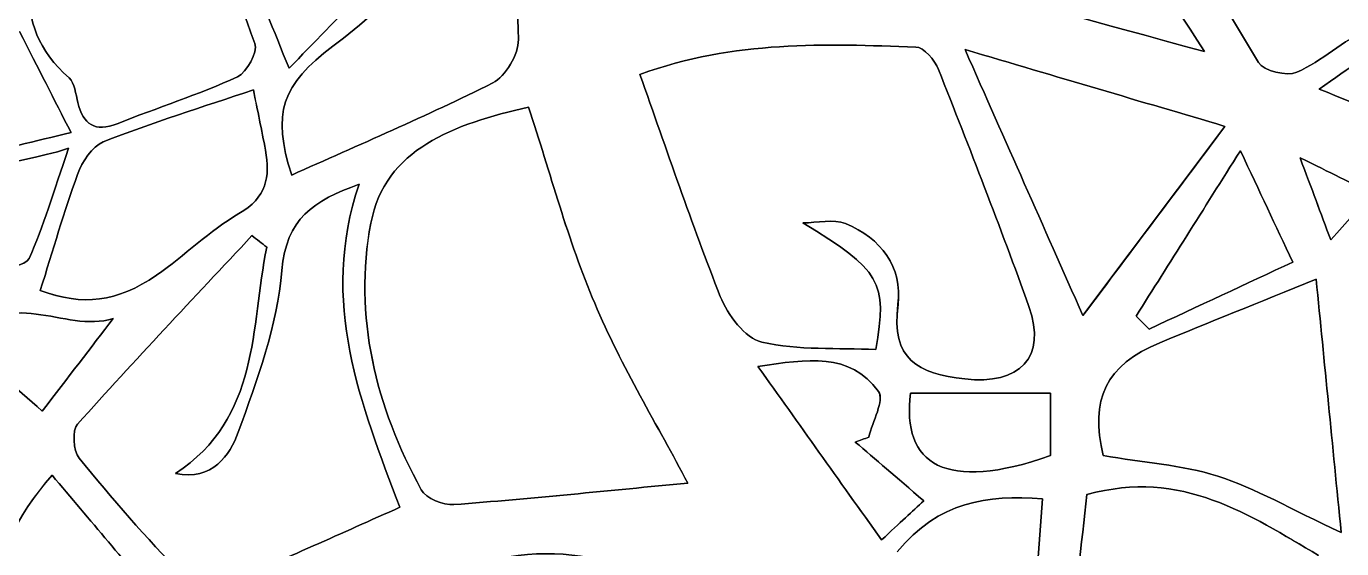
# Model space of a CAD drawing. Extents: x 105 to 524, y 66 to 486.
# Drawn here: x 181 to 239, y 275.8 to 298.9 of the extents above; entities that cross this region are included whole.
import ezdxf

# ---------------------------------------------------------------- set-up
doc = ezdxf.new("R2010")
doc.units = 0
doc.layers.add('tree', color=7, linetype='CONTINUOUS')

msp = doc.modelspace()

# ---------------------------------------------------------------- linework, layer by layer
at = {"layer": 'tree', "color": 7}
for p, q in [((192.617182, 297.013725), (192.617182, 297.013725)), ((192.617288, 297.013782), (192.617288, 297.013782)), ((203.18289, 295.301846), (203.18289, 295.301846)), ((203.183, 295.301712), (203.183, 295.301712)), ((183.001578, 294.176789), (183.001578, 294.176789)), ((183.001712, 294.176655), (183.001712, 294.176655)), ((227.635671, 286.106493), (233.89627, 294.452312)), ((227.635671, 286.106493), (233.89627, 294.452312)), ((233.896165, 294.452365), (233.896165, 294.452365)), ((182.891825, 293.490646), (182.891825, 293.490646)), ((182.891853, 293.490622), (182.891853, 293.490622)), ((237.213599, 293.062759), (237.213599, 293.062759)), ((237.213627, 293.062678), (237.213627, 293.062678)), ((215.28212, 290.1982), (215.28212, 290.198214)), ((215.282173, 290.198253), (215.282173, 290.198239)), ((191.634392, 289.12324), (191.634392, 289.12324)), ((191.634498, 289.123374), (191.634498, 289.123374)), ((181.643711, 287.208588), (181.643711, 287.208588)), ((181.643793, 287.208454), (181.643793, 287.208454)), ((237.922601, 287.709712), (237.922601, 287.709712)), ((237.922601, 287.709631), (237.922601, 287.709631)), ((229.979156, 286.083266), (229.979157, 286.083266)), ((229.979157, 286.083266), (230.548741, 285.50979)), ((229.979157, 286.083266), (230.548741, 285.50979)), ((230.548794, 285.509709), (229.979213, 286.083185)), ((230.548794, 285.509709), (229.979213, 286.083184)), ((226.199566, 282.694743), (220.034566, 282.694743)), ((226.199566, 282.694743), (220.034566, 282.694743)), ((220.034676, 282.694638), (226.199675, 282.694638)), ((220.034676, 282.694638), (220.034676, 282.694638)), ((220.034676, 282.694638), (226.199675, 282.694638)), ((226.199566, 279.933894), (226.199566, 282.694743)), ((226.199566, 279.933894), (226.199566, 282.694743)), ((226.199675, 282.694638), (226.199675, 279.934056)), ((226.199675, 282.694638), (226.199675, 279.934056)), ((181.73397, 281.900288), (181.73397, 281.900288)), ((181.73397, 281.900207), (181.73397, 281.900207)), ((217.592815, 280.535137), (217.592815, 280.535137)), ((217.592896, 280.535108), (217.592896, 280.535108)), ((227.813732, 278.21793), (227.813732, 278.21793)), ((227.813785, 278.218007), (227.813785, 278.218007))]:
    msp.add_line(p, q, dxfattribs=at)
for points in [[(104.943981, 275.896663), (104.943988, 391.738389), (198.852265, 485.646659), (314.693991, 485.646659)], [(200.048294, 312.113683), (201.79496, 307.671653), (202.646262, 303.036601), (202.734651, 298.280603)], [(200.048294, 312.113683), (201.79496, 307.671653), (202.646262, 303.036601), (202.734651, 298.280603)], [(202.734541, 298.28055), (202.646421, 303.036549), (201.794851, 307.671601), (200.048453, 312.113895)], [(202.734541, 298.28055), (202.646421, 303.036549), (201.794851, 307.671601), (200.048453, 312.113895)], [(232.994232, 297.746589), (229.611989, 303.088876), (226.2228, 307.647841), (221.106707, 311.246474)], [(232.994232, 297.746589), (229.611989, 303.088876), (226.2228, 307.647841), (221.106707, 311.246474)], [(221.106841, 311.24634), (226.222666, 307.647707), (229.612119, 303.08901), (232.994366, 297.746723)], [(221.106841, 311.24634), (226.222666, 307.647707), (229.612119, 303.08901), (232.994366, 297.746723)], [(229.916672, 306.755056), (231.715141, 303.582522), (233.482635, 300.391033), (235.372966, 297.274301)], [(229.916672, 306.755056), (231.715141, 303.582522), (233.482635, 300.391033), (235.372966, 297.274301)], [(235.372914, 297.274315), (233.482582, 300.391047), (231.715088, 303.582536), (229.916884, 306.75507)], [(235.372914, 297.274315), (233.482582, 300.391047), (231.715088, 303.582536), (229.916884, 306.75507)], [(191.108175, 298.103008), (190.211745, 300.60622), (189.159099, 303.053365), (188.257328, 305.271177)], [(191.108175, 298.103008), (190.211745, 300.60622), (189.159099, 303.053365), (188.257328, 305.271177)], [(188.257462, 305.27123), (189.158965, 303.053154), (190.211879, 300.606008), (191.108309, 298.103061)], [(188.257462, 305.27123), (189.158965, 303.053154), (190.211879, 300.606008), (191.108309, 298.103061)], [(192.617288, 297.013782), (191.253015, 300.388951), (190.172065, 303.04915), (189.102062, 305.714153)], [(192.617288, 297.013782), (191.253015, 300.388951), (190.172065, 303.04915), (189.102062, 305.714153)], [(189.10222, 305.714097), (190.171959, 303.049361), (191.253177, 300.388898), (192.617182, 297.013725)], [(189.10222, 305.714097), (190.171959, 303.049361), (191.253177, 300.388898), (192.617182, 297.013725)], [(181.403382, 304.941457), (181.319801, 302.063937), (180.146456, 298.973099), (182.915059, 296.584687)], [(181.403382, 304.941457), (181.319801, 302.063937), (180.146456, 298.973099), (182.915059, 296.584687)], [(182.915193, 296.58474), (180.14659, 298.973152), (181.319667, 302.06399), (181.403248, 304.94151)], [(182.915193, 296.58474), (180.14659, 298.973152), (181.319667, 302.06399), (181.403248, 304.94151)], [(192.617182, 297.013725), (194.822879, 299.275856), (196.799193, 301.302773), (199.08847, 303.650604)], [(192.617182, 297.013725), (194.822879, 299.275856), (196.799193, 301.302773), (199.08847, 303.650604)], [(199.088576, 303.650657), (196.799299, 301.302826), (194.822717, 299.275641), (192.617288, 297.013782)], [(199.088576, 303.650657), (196.799299, 301.302826), (194.822717, 299.275641), (192.617288, 297.013782)], [(194.553815, 297.98639), (195.820887, 298.930702), (197.021203, 299.999693), (198.086934, 301.163196)], [(194.553815, 297.98639), (195.820887, 298.930702), (197.021203, 299.999693), (198.086934, 301.163196)], [(198.086828, 301.163143), (197.021097, 299.99964), (195.820781, 298.930917), (194.553974, 297.986337)], [(198.086828, 301.163143), (197.021097, 299.99964), (195.820781, 298.930917), (194.553974, 297.986337)], [(226.691444, 299.464342), (228.621026, 298.961083), (230.540461, 298.417777), (232.994232, 297.746589)], [(226.691444, 299.464342), (228.621026, 298.961083), (230.540461, 298.417777), (232.994232, 297.746589)], [(232.994366, 297.746723), (230.540327, 298.417647), (228.62116, 298.960953), (226.691578, 299.464211)], [(232.994366, 297.746723), (230.540327, 298.417647), (228.62116, 298.960953), (226.691578, 299.464211)], [(183.001578, 294.176789), (182.236258, 295.676955), (181.57989, 296.963536), (180.724849, 298.639639)], [(183.001578, 294.176789), (182.236258, 295.676955), (181.57989, 296.963536), (180.724849, 298.639639)], [(180.724983, 298.639505), (181.580024, 296.963401), (182.236392, 295.676821), (183.001712, 294.176655)], [(180.724983, 298.639505), (181.580024, 296.963401), (182.236392, 295.676821), (183.001712, 294.176655)], [(202.734651, 298.280603), (202.746681, 297.631573), (202.173346, 296.651754), (201.600558, 296.365817)], [(202.734651, 298.280603), (202.746681, 297.631573), (202.173346, 296.651754), (201.600558, 296.365817)], [(201.600721, 296.365764), (202.17324, 296.651701), (202.746825, 297.63152), (202.734541, 298.28055)], [(201.600721, 296.365764), (202.17324, 296.651701), (202.746825, 297.63152), (202.734541, 298.28055)], [(208.090647, 296.741113), (212.283604, 298.261303), (216.282961, 298.080021), (220.264164, 297.950269)], [(208.090647, 296.741113), (212.283604, 298.261303), (216.282961, 298.080021), (220.264164, 297.950269)], [(220.264217, 297.950308), (216.283014, 298.080063), (212.283657, 298.261342), (208.090699, 296.741152)], [(220.264217, 297.950308), (216.283014, 298.080063), (212.283657, 298.261342), (208.090699, 296.741152)], [(240.207553, 298.78062), (239.12473, 298.195665), (238.178097, 297.339992), (237.065905, 296.836733)], [(240.207553, 298.78062), (239.12473, 298.195665), (238.178097, 297.339992), (237.065905, 296.836733)], [(237.065958, 296.836719), (238.178149, 297.339978), (239.124783, 298.195651), (240.207606, 298.780606)], [(237.065958, 296.836719), (238.178149, 297.339978), (239.124783, 298.195651), (240.207606, 298.780606)], [(241.542506, 298.539789), (240.4482, 297.770885), (239.406504, 297.039358), (238.057454, 296.091843)], [(241.542506, 298.539789), (240.4482, 297.770885), (239.406504, 297.039358), (238.057454, 296.091843)], [(238.057468, 296.091733), (239.406518, 297.039249), (240.448215, 297.771044), (241.542521, 298.539683)], [(238.057468, 296.091733), (239.406518, 297.039249), (240.448215, 297.771044), (241.542521, 298.539683)], [(191.108309, 298.103061), (191.240491, 297.734094), (190.757694, 296.824224), (190.344862, 296.636535)], [(191.108309, 298.103061), (191.240491, 297.734094), (190.757694, 296.824224), (190.344862, 296.636535)], [(190.344997, 296.636482), (190.757828, 296.824171), (191.240357, 297.734041), (191.108175, 298.103008)], [(190.344997, 296.636482), (190.757828, 296.824171), (191.240357, 297.734041), (191.108175, 298.103008)], [(194.553974, 297.986337), (192.299678, 296.305693), (191.850797, 295.027121), (192.733341, 292.303115)], [(194.553974, 297.986337), (192.299678, 296.305693), (191.850797, 295.027121), (192.733341, 292.303115)], [(192.733447, 292.303172), (191.850903, 295.026909), (192.299519, 296.305746), (194.553815, 297.98639)], [(192.733447, 292.303172), (191.850903, 295.026909), (192.299519, 296.305746), (194.553815, 297.98639)], [(220.264164, 297.950269), (220.615581, 297.939051), (221.101045, 297.371989), (221.263669, 296.960036)], [(220.264164, 297.950269), (220.615581, 297.939051), (221.101045, 297.371989), (221.263669, 296.960036)], [(221.263722, 296.960078), (221.101098, 297.371763), (220.615633, 297.939097), (220.264217, 297.950308)], [(221.263722, 296.960078), (221.101098, 297.371763), (220.615633, 297.939097), (220.264217, 297.950308)], [(227.635566, 286.106545), (225.844305, 290.145431), (224.2624, 293.711761), (222.433222, 297.836082)], [(222.433222, 297.836082), (226.56957, 296.61491), (230.146214, 295.559268), (233.896165, 294.452365)], [(227.635566, 286.106545), (225.844305, 290.145431), (224.2624, 293.711761), (222.433222, 297.836082)], [(222.433222, 297.836082), (226.56957, 296.61491), (230.146214, 295.559268), (233.896165, 294.452365)], [(233.89627, 294.452312), (230.14632, 295.559215), (226.569676, 296.615125), (222.433328, 297.836029)], [(222.433328, 297.836029), (224.262509, 293.711708), (225.844414, 290.145378), (227.635671, 286.106493)], [(233.89627, 294.452312), (230.14632, 295.559215), (226.569676, 296.615125), (222.433328, 297.836029)], [(222.433328, 297.836029), (224.262509, 293.711708), (225.844414, 290.145378), (227.635671, 286.106493)], [(237.065905, 296.836733), (236.634913, 296.641838), (235.600159, 296.899739), (235.372914, 297.274315)], [(237.065905, 296.836733), (236.634913, 296.641838), (235.600159, 296.899739), (235.372914, 297.274315)], [(235.372966, 297.274301), (235.599944, 296.899725), (236.634965, 296.641823), (237.065958, 296.836719)], [(235.372966, 297.274301), (235.599944, 296.899725), (236.634965, 296.641823), (237.065958, 296.836719)], [(182.915059, 296.584687), (183.169274, 296.365496), (183.205589, 295.872916), (183.301989, 295.496742)], [(182.915059, 296.584687), (183.169274, 296.365496), (183.205589, 295.872916), (183.301989, 295.496742)], [(183.301855, 295.496795), (183.205455, 295.872972), (183.16914, 296.365549), (182.915193, 296.58474)], [(183.301855, 295.496795), (183.205455, 295.872972), (183.16914, 296.365549), (182.915193, 296.58474)], [(185.040644, 294.570051), (186.804667, 295.271409), (188.620227, 295.852628), (190.344997, 296.636482)], [(185.040644, 294.570051), (186.804667, 295.271409), (188.620227, 295.852628), (190.344997, 296.636482)], [(190.344862, 296.636535), (188.620361, 295.852681), (186.804801, 295.271197), (185.040778, 294.570104)], [(190.344862, 296.636535), (188.620361, 295.852681), (186.804801, 295.271197), (185.040778, 294.570104)], [(211.639785, 286.95306), (210.373782, 290.148021), (209.280813, 293.411328), (208.090647, 296.741113)], [(211.639785, 286.95306), (210.373782, 290.148021), (209.280813, 293.411328), (208.090647, 296.741113)], [(208.090699, 296.741152), (209.280866, 293.411367), (210.373835, 290.148063), (211.639838, 286.953103)], [(208.090699, 296.741152), (209.280866, 293.411367), (210.373835, 290.148063), (211.639838, 286.953103)], [(221.263669, 296.960036), (222.633018, 293.493024), (223.993019, 290.020939), (225.249945, 286.512007)], [(221.263669, 296.960036), (222.633018, 293.493024), (223.993019, 290.020939), (225.249945, 286.512007)], [(225.249998, 286.512049), (223.993071, 290.02071), (222.633071, 293.493063), (221.263722, 296.960078)], [(225.249998, 286.512049), (223.993071, 290.02071), (222.633071, 293.493063), (221.263722, 296.960078)], [(191.041934, 296.062206), (188.803929, 295.303713), (186.579806, 294.615171), (184.417638, 293.768039)], [(191.041951, 296.062206), (188.803947, 295.303713), (186.579824, 294.615171), (184.417656, 293.768039)], [(184.417734, 293.767909), (186.579637, 294.615037), (188.804024, 295.303847), (191.041764, 296.06234)], [(184.417734, 293.767909), (186.579637, 294.615037), (188.804024, 295.303847), (191.041764, 296.06234)], [(191.041764, 296.06234), (191.223346, 295.165286), (191.413208, 294.28852), (191.576099, 293.406414)], [(191.041764, 296.06234), (191.223346, 295.165286), (191.413208, 294.28852), (191.576099, 293.406414)], [(191.576, 293.406548), (191.413112, 294.288386), (191.223251, 295.165417), (191.041934, 296.062206)], [(191.576018, 293.406548), (191.41313, 294.288386), (191.223269, 295.165417), (191.041951, 296.062206)], [(192.733341, 292.303115), (195.689668, 293.635885), (198.689789, 294.911787), (201.600721, 296.365764)], [(192.733341, 292.303115), (195.689668, 293.635885), (198.689789, 294.911787), (201.600721, 296.365764)], [(201.600558, 296.365817), (198.689627, 294.91184), (195.689774, 293.63567), (192.733447, 292.303172)], [(201.600558, 296.365817), (198.689627, 294.91184), (195.689774, 293.63567), (192.733447, 292.303172)], [(238.057454, 296.091843), (239.923214, 295.341358), (241.454919, 294.725432), (243.146841, 294.044899)], [(238.057454, 296.091843), (239.923214, 295.341358), (241.454919, 294.725432), (243.146841, 294.044899)], [(243.146855, 294.044793), (241.454933, 294.725326), (239.923228, 295.341252), (238.057468, 296.091733)], [(243.146855, 294.044793), (241.454933, 294.725326), (239.923228, 295.341252), (238.057468, 296.091733)], [(185.040778, 294.570104), (184.045542, 294.174439), (183.546725, 294.542587), (183.301855, 295.496795)], [(185.040778, 294.570104), (184.045542, 294.174439), (183.546725, 294.542587), (183.301855, 295.496795)], [(183.301989, 295.496742), (183.546591, 294.54282), (184.045677, 294.174651), (185.040644, 294.570051)], [(183.301989, 295.496742), (183.546591, 294.54282), (184.045677, 294.174651), (185.040644, 294.570051)], [(203.18289, 295.301846), (199.868472, 294.541751), (196.853933, 293.466351), (196.224804, 290.176881)], [(203.18289, 295.301846), (199.868472, 294.541751), (196.853933, 293.466351), (196.224804, 290.176881)], [(196.22491, 290.177015), (196.854039, 293.46622), (199.868582, 294.541885), (203.183, 295.301712)], [(196.22491, 290.177015), (196.854039, 293.46622), (199.868582, 294.541885), (203.183, 295.301712)], [(206.097561, 286.649262), (204.913269, 289.43681), (204.141275, 292.399498), (203.18289, 295.301846)], [(206.097561, 286.649262), (204.913269, 289.43681), (204.141275, 292.399498), (203.18289, 295.301846)], [(203.183, 295.301712), (204.141116, 292.399632), (204.913107, 289.436944), (206.097667, 286.649396)], [(203.183, 295.301712), (204.141116, 292.399632), (204.913107, 289.436944), (206.097667, 286.649396)], [(183.001712, 294.176655), (181.366132, 293.785526), (180.063009, 293.47396), (178.302991, 293.052934)], [(183.001712, 294.176655), (181.366132, 293.785526), (180.063009, 293.47396), (178.302991, 293.052934)], [(178.303125, 293.053064), (180.06314, 293.473826), (181.365998, 293.785396), (183.001578, 294.176789)], [(178.303125, 293.053064), (180.06314, 293.473826), (181.365998, 293.785396), (183.001578, 294.176789)], [(233.896165, 294.452365), (231.81891, 291.683239), (229.889061, 289.110346), (227.635566, 286.106545)], [(233.896165, 294.452365), (231.81891, 291.683239), (229.889061, 289.110346), (227.635566, 286.106545)], [(184.417638, 293.768039), (183.92309, 293.574212), (183.494768, 292.888338), (183.291025, 292.335155)], [(184.417656, 293.768039), (183.923107, 293.574212), (183.494786, 292.888338), (183.291043, 292.335155)], [(183.29112, 292.335289), (183.494867, 292.888472), (183.92292, 293.574078), (184.417734, 293.767909)], [(183.29112, 292.335289), (183.494867, 292.888472), (183.92292, 293.574078), (184.417734, 293.767909)], [(182.891825, 293.490646), (180.229503, 292.595995), (177.894029, 292.897952), (176.338294, 290.663055)], [(182.891825, 293.490646), (180.229503, 292.595995), (177.894029, 292.897952), (176.338294, 290.663055)], [(176.338318, 290.663027), (177.894058, 292.897923), (180.229531, 292.595967), (182.891853, 293.490622)], [(176.338318, 290.663027), (177.894058, 292.897923), (180.229531, 292.595967), (182.891853, 293.490622)], [(182.891853, 293.490622), (182.215723, 291.528578), (181.777255, 290.03322), (181.149727, 288.621692)], [(182.891853, 293.490622), (182.215723, 291.528578), (181.777255, 290.03322), (181.149727, 288.621692)], [(181.149967, 288.621452), (181.777227, 290.033244), (182.215698, 291.528606), (182.891825, 293.490646)], [(181.149967, 288.621452), (181.777227, 290.033244), (182.215698, 291.528606), (182.891825, 293.490646)], [(190.405861, 290.603785), (191.624066, 291.306476), (191.794169, 292.225691), (191.576, 293.406548)], [(190.405879, 290.603785), (191.624084, 291.306476), (191.794186, 292.225691), (191.576018, 293.406548)], [(191.576099, 293.406414), (191.794264, 292.225557), (191.623897, 291.306345), (190.40596, 290.603651)], [(191.576099, 293.406414), (191.794264, 292.225557), (191.623897, 291.306345), (190.40596, 290.603651)], [(234.579075, 293.375313), (232.92587, 290.754361), (231.452381, 288.418813), (229.979156, 286.083266)], [(234.579075, 293.375313), (232.92587, 290.754361), (231.452381, 288.418813), (229.979157, 286.083266)], [(229.979213, 286.083185), (231.452434, 288.418732), (232.925659, 290.75428), (234.579128, 293.3755)], [(229.979213, 286.083185), (231.452434, 288.418732), (232.925659, 290.75428), (234.579128, 293.3755)], [(236.89025, 288.467669), (236.111313, 290.121883), (235.447466, 291.531276), (234.579075, 293.375313)], [(236.89025, 288.467669), (236.111313, 290.121883), (235.447466, 291.531276), (234.579075, 293.375313)], [(234.579128, 293.3755), (235.447522, 291.531195), (236.111366, 290.121802), (236.890302, 288.467856)], [(234.579128, 293.3755), (235.447522, 291.531195), (236.111366, 290.121802), (236.890302, 288.467856)], [(237.213599, 293.062759), (238.570396, 292.397173), (239.464959, 291.958257), (240.387558, 291.505725)], [(238.567994, 289.443029), (238.10389, 290.683156), (237.746865, 291.637346), (237.213599, 293.062759)], [(237.213599, 293.062759), (238.570396, 292.397173), (239.464959, 291.958257), (240.387558, 291.505725)], [(238.567994, 289.443029), (238.10389, 290.683156), (237.746865, 291.637346), (237.213599, 293.062759)], [(237.213627, 293.062678), (237.746893, 291.637533), (238.103914, 290.683079), (238.568018, 289.443216)], [(240.387586, 291.505644), (239.464984, 291.958176), (238.570424, 292.397095), (237.213627, 293.062678)], [(237.213627, 293.062678), (237.746893, 291.637533), (238.103914, 290.683079), (238.568018, 289.443216)], [(240.387586, 291.505644), (239.464984, 291.958176), (238.570424, 292.397095), (237.213627, 293.062678)], [(183.291025, 292.335155), (182.687796, 290.696692), (182.212209, 289.010975), (181.643694, 287.208588)], [(183.291043, 292.335155), (182.687814, 290.696692), (182.212227, 289.010975), (181.643711, 287.208588)], [(181.643793, 287.208454), (182.21204, 289.01111), (182.687891, 290.696558), (183.29112, 292.335289)], [(181.643793, 287.208454), (182.21204, 289.01111), (182.687891, 290.696558), (183.29112, 292.335289)], [(192.30171, 288.095365), (192.491035, 290.376448), (193.684941, 291.188069), (195.710658, 291.896105)], [(192.30171, 288.095365), (192.491035, 290.376448), (193.684941, 291.188069), (195.710658, 291.896105)], [(195.710764, 291.895971), (193.685047, 291.187939), (192.490877, 290.376582), (192.301816, 288.095499)], [(195.710764, 291.895971), (193.685047, 291.187939), (192.490877, 290.376582), (192.301816, 288.095499)], [(195.710658, 291.896105), (193.936754, 286.740438), (195.787296, 282.184408), (197.507525, 277.656149)], [(195.710658, 291.896105), (193.936754, 286.740438), (195.787296, 282.184408), (197.507525, 277.656149)], [(197.507363, 277.656279), (195.787402, 282.184277), (193.93686, 286.740304), (195.710764, 291.895971)], [(197.507363, 277.656279), (195.787402, 282.184277), (193.93686, 286.740304), (195.710764, 291.895971)], [(240.387558, 291.505725), (239.803824, 290.843878), (239.28124, 290.251448), (238.567994, 289.443029)], [(240.387558, 291.505725), (239.803824, 290.843878), (239.28124, 290.251448), (238.567994, 289.443029)], [(238.568018, 289.443216), (239.281, 290.25137), (239.803852, 290.843801), (240.387586, 291.505644)], [(238.568018, 289.443216), (239.281, 290.25137), (239.803852, 290.843801), (240.387586, 291.505644)], [(186.775273, 287.891527), (188.019651, 288.748001), (189.107011, 289.854368), (190.405861, 290.603785)], [(186.775291, 287.891527), (188.019669, 288.748001), (189.107029, 289.854368), (190.405879, 290.603785)], [(190.40596, 290.603651), (189.106842, 289.854234), (188.01975, 288.748135), (186.775372, 287.891657)], [(190.40596, 290.603651), (189.106842, 289.854234), (188.01975, 288.748135), (186.775372, 287.891657)], [(198.449833, 278.428256), (196.436936, 282.092569), (195.446509, 286.107692), (196.22491, 290.177015)], [(198.449833, 278.428256), (196.436936, 282.092569), (195.446509, 286.107692), (196.22491, 290.177015)], [(196.224804, 290.176881), (195.446668, 286.107826), (196.436827, 282.0927), (198.449724, 278.428122)], [(196.224804, 290.176881), (195.446668, 286.107826), (196.436827, 282.0927), (198.449724, 278.428122)], [(217.168444, 290.163239), (216.623163, 290.382431), (215.915526, 290.1982), (215.28212, 290.1982)], [(217.168444, 290.163239), (216.623163, 290.382431), (215.915526, 290.1982), (215.28212, 290.1982)], [(215.28212, 290.198214), (218.711632, 288.110958), (219.025128, 287.611435), (218.49667, 284.610306)], [(215.28212, 290.198214), (218.711632, 288.110958), (219.025128, 287.611435), (218.49667, 284.610306)], [(215.282173, 290.198239), (215.915579, 290.198239), (216.622947, 290.382456), (217.168233, 290.163278)], [(215.282173, 290.198239), (215.915579, 290.198239), (216.622947, 290.382456), (217.168233, 290.163278)], [(218.496723, 284.610344), (219.025181, 287.611478), (218.711417, 288.110997), (215.282173, 290.198253)], [(218.496723, 284.610344), (219.025181, 287.611478), (218.711417, 288.110997), (215.282173, 290.198253)], [(217.168233, 290.163278), (218.724237, 289.537743), (219.683954, 288.22046), (219.477269, 286.598819)], [(217.168233, 290.163278), (218.724237, 289.537743), (219.683954, 288.22046), (219.477269, 286.598819)], [(219.477216, 286.598776), (219.683898, 288.220418), (218.72418, 289.537701), (217.168444, 290.163239)], [(219.477216, 286.598776), (219.683898, 288.220418), (218.72418, 289.537701), (217.168444, 290.163239)], [(183.292002, 281.32767), (185.807724, 284.138441), (188.405957, 286.875262), (190.980963, 289.63264)], [(183.292002, 281.32767), (185.807724, 284.138441), (188.405957, 286.875262), (190.980963, 289.63264)], [(190.981069, 289.632775), (188.406066, 286.875128), (185.807565, 284.13831), (183.292108, 281.3278)], [(190.981069, 289.632775), (188.406066, 286.875128), (185.807565, 284.13831), (183.292108, 281.3278)], [(190.980963, 289.63264), (191.19886, 289.462841), (191.416492, 289.293042), (191.634392, 289.12324)], [(190.980963, 289.63264), (191.19886, 289.462841), (191.416492, 289.293042), (191.634392, 289.12324)], [(191.634498, 289.123374), (191.416601, 289.293173), (191.198969, 289.462976), (190.981069, 289.632775)], [(191.634498, 289.123374), (191.416601, 289.293173), (191.198969, 289.462976), (190.981069, 289.632775)], [(191.634392, 289.12324), (190.913671, 285.581475), (191.345196, 281.603461), (187.609399, 279.145901)], [(191.634392, 289.12324), (190.913671, 285.581475), (191.345196, 281.603461), (187.609399, 279.145901)], [(187.609505, 279.145767), (191.345033, 281.603327), (190.913777, 285.58134), (191.634498, 289.123374)], [(187.609505, 279.145767), (191.345033, 281.603327), (190.913777, 285.58134), (191.634498, 289.123374)], [(179.701578, 288.289326), (180.034036, 288.09817), (181.021792, 288.333378), (181.149967, 288.621452)], [(179.701578, 288.289326), (180.034036, 288.09817), (181.021792, 288.333378), (181.149967, 288.621452)], [(181.149727, 288.621692), (181.021817, 288.333353), (180.034061, 288.098142), (179.701606, 288.289301)], [(181.149727, 288.621692), (181.021817, 288.333353), (180.034061, 288.098142), (179.701606, 288.289301)], [(230.548741, 285.50979), (232.698361, 286.512568), (234.847977, 287.515081), (236.89025, 288.467669)], [(230.548741, 285.50979), (232.698361, 286.512568), (234.847977, 287.515081), (236.89025, 288.467669)], [(236.890302, 288.467856), (234.84803, 287.515004), (232.698413, 286.51249), (230.548794, 285.509709)], [(236.890302, 288.467856), (234.84803, 287.515004), (232.698413, 286.51249), (230.548794, 285.509709)], [(181.643694, 287.208588), (183.542834, 286.535262), (185.018997, 286.682635), (186.775273, 287.891527)], [(181.643711, 287.208588), (183.542852, 286.535262), (185.019015, 286.682635), (186.775291, 287.891527)], [(186.775372, 287.891657), (185.018828, 286.682769), (183.542933, 286.535128), (181.643793, 287.208454)], [(186.775372, 287.891657), (185.018828, 286.682769), (183.542933, 286.535128), (181.643793, 287.208454)], [(190.376933, 280.966175), (191.217021, 283.280365), (192.101167, 285.677053), (192.30171, 288.095365)], [(190.376933, 280.966175), (191.217021, 283.280365), (192.101167, 285.677053), (192.30171, 288.095365)], [(192.301816, 288.095499), (192.101008, 285.676919), (191.216859, 283.280231), (190.377039, 280.966309)], [(192.301816, 288.095499), (192.101008, 285.676919), (191.216859, 283.280231), (190.377039, 280.966309)], [(184.859863, 285.980209), (182.700097, 285.285526), (180.121888, 287.583697), (178.360271, 284.836196)], [(184.859863, 285.980209), (182.700097, 285.285526), (180.121888, 287.583697), (178.360271, 284.836196)], [(178.360271, 284.836009), (180.121888, 287.58351), (182.700097, 285.285607), (184.859863, 285.980022)], [(178.360271, 284.836009), (180.121888, 287.58351), (182.700097, 285.285607), (184.859863, 285.980022)], [(237.922601, 287.709712), (235.350001, 286.667952), (233.184093, 285.805337), (231.029669, 284.914689)], [(237.922601, 287.709712), (235.350001, 286.667952), (233.184093, 285.805337), (231.029669, 284.914689)], [(231.029669, 284.914876), (233.184093, 285.805256), (235.350001, 286.667871), (237.922601, 287.709631)], [(231.029669, 284.914876), (233.184093, 285.805256), (235.350001, 286.667871), (237.922601, 287.709631)], [(239.024647, 276.541103), (238.634245, 280.498825), (238.289772, 283.988531), (237.922601, 287.709712)], [(239.024647, 276.541103), (238.634245, 280.498825), (238.289772, 283.988531), (237.922601, 287.709712)], [(237.922601, 287.709631), (238.289772, 283.988454), (238.634245, 280.499012), (239.024647, 276.541022)], [(237.922601, 287.709631), (238.289772, 283.988454), (238.634245, 280.499012), (239.024647, 276.541022)], [(210.203468, 278.724473), (208.886457, 281.228486), (207.286394, 283.851572), (206.097561, 286.649262)], [(210.203468, 278.724473), (208.886457, 281.228486), (207.286394, 283.851572), (206.097561, 286.649262)], [(206.097667, 286.649396), (207.2865, 283.851706), (208.886298, 281.228617), (210.203306, 278.724603)], [(206.097667, 286.649396), (207.2865, 283.851706), (208.886298, 281.228617), (210.203306, 278.724603)], [(213.472169, 284.939758), (212.733287, 285.108491), (211.961829, 286.14037), (211.639785, 286.95306)], [(213.472169, 284.939758), (212.733287, 285.108491), (211.961829, 286.14037), (211.639785, 286.95306)], [(211.639838, 286.953103), (211.961882, 286.140412), (212.733075, 285.10853), (213.472222, 284.9398)], [(211.639838, 286.953103), (211.961882, 286.140412), (212.733075, 285.10853), (213.472222, 284.9398)], [(222.418321, 283.314644), (220.352017, 283.551193), (219.167456, 284.168984), (219.477216, 286.598776)], [(222.418321, 283.314644), (220.352017, 283.551193), (219.167456, 284.168984), (219.477216, 286.598776)], [(219.477269, 286.598819), (219.167509, 284.169026), (220.35207, 283.551231), (222.418374, 283.314687)], [(219.477269, 286.598819), (219.167509, 284.169026), (220.35207, 283.551231), (222.418374, 283.314687)], [(225.249945, 286.512007), (226.058786, 284.254684), (224.83257, 283.038321), (222.418321, 283.314644)], [(225.249945, 286.512007), (226.058786, 284.254684), (224.83257, 283.038321), (222.418321, 283.314644)], [(222.418374, 283.314687), (224.832623, 283.038363), (226.058839, 284.254727), (225.249998, 286.512049)], [(222.418374, 283.314687), (224.832623, 283.038363), (226.058839, 284.254727), (225.249998, 286.512049)], [(181.73397, 281.900207), (182.87607, 283.390763), (183.868099, 284.685352), (184.859863, 285.980209)], [(181.73397, 281.900207), (182.87607, 283.390763), (183.868099, 284.685352), (184.859863, 285.980209)], [(184.859863, 285.980022), (183.868099, 284.685433), (182.87607, 283.390841), (181.73397, 281.900288)], [(184.859863, 285.980022), (183.868099, 284.685433), (182.87607, 283.390841), (181.73397, 281.900288)], [(218.49667, 284.610306), (216.81863, 284.690132), (215.089592, 284.570523), (213.472169, 284.939758)], [(218.49667, 284.610306), (216.81863, 284.690132), (215.089592, 284.570523), (213.472169, 284.939758)], [(213.472222, 284.9398), (215.089645, 284.570565), (216.818686, 284.690171), (218.496723, 284.610344)], [(213.472222, 284.9398), (215.089645, 284.570565), (216.818686, 284.690171), (218.496723, 284.610344)], [(228.532637, 279.934081), (227.920331, 282.400717), (228.642654, 283.927846), (231.029669, 284.914876)], [(228.532637, 279.934081), (227.920331, 282.400717), (228.642654, 283.927846), (231.029669, 284.914876)], [(231.029669, 284.914689), (228.642654, 283.927927), (227.920331, 282.40053), (228.532637, 279.934162)], [(231.029669, 284.914689), (228.642654, 283.927927), (227.920331, 282.40053), (228.532637, 279.934162)], [(178.360271, 284.836196), (179.453505, 283.884677), (180.515764, 282.960389), (181.73397, 281.900207)], [(178.360271, 284.836196), (179.453505, 283.884677), (180.515764, 282.960389), (181.73397, 281.900207)], [(181.73397, 281.900288), (180.515764, 282.960202), (179.453505, 283.884758), (178.360271, 284.836009)], [(181.73397, 281.900288), (180.515764, 282.960202), (179.453505, 283.884758), (178.360271, 284.836009)], [(218.617423, 282.760956), (217.355155, 284.50594), (215.48405, 284.191438), (213.299985, 283.867324)], [(218.617423, 282.760956), (217.355155, 284.50594), (215.48405, 284.191438), (213.299985, 283.867324)], [(213.300067, 283.867296), (215.484131, 284.19141), (217.354968, 284.505915), (218.6175, 282.760928)], [(213.300067, 283.867296), (215.484131, 284.19141), (217.354968, 284.505915), (218.6175, 282.760928)], [(213.299985, 283.867324), (215.135305, 281.290423), (216.825093, 278.917499), (218.749605, 276.215387)], [(213.299985, 283.867324), (215.135305, 281.290423), (216.825093, 278.917499), (218.749605, 276.215387)], [(218.749682, 276.215359), (216.825174, 278.917471), (215.135118, 281.290399), (213.300067, 283.867296)], [(218.749682, 276.215359), (216.825174, 278.917471), (215.135118, 281.290399), (213.300067, 283.867296)], [(218.190434, 280.748719), (218.353859, 281.434593), (218.887125, 282.387982), (218.617423, 282.760956)], [(218.190434, 280.748719), (218.353859, 281.434593), (218.887125, 282.387982), (218.617423, 282.760956)], [(218.6175, 282.760928), (218.887206, 282.387957), (218.35394, 281.434568), (218.190516, 280.748694)], [(218.6175, 282.760928), (218.887206, 282.387957), (218.35394, 281.434568), (218.190516, 280.748694)], [(226.199675, 279.934056), (221.57599, 278.300131), (219.614097, 279.54266), (220.034676, 282.694638)], [(226.199675, 279.934056), (221.57599, 278.300131), (219.614097, 279.54266), (220.034676, 282.694638)], [(220.034566, 282.694743), (219.614256, 279.542501), (221.576152, 278.30024), (226.199566, 279.933894)], [(220.034566, 282.694743), (219.614256, 279.542501), (221.576152, 278.30024), (226.199566, 279.933894)], [(183.292108, 281.3278), (183.043766, 281.050407), (183.095304, 280.152817), (183.359136, 279.82817)], [(183.292108, 281.3278), (183.043766, 281.050407), (183.095304, 280.152817), (183.359136, 279.82817)], [(183.359026, 279.828304), (183.095466, 280.152687), (183.043929, 281.050273), (183.292002, 281.32767)], [(183.359026, 279.828304), (183.095466, 280.152687), (183.043929, 281.050273), (183.292002, 281.32767)], [(187.609399, 279.145901), (189.249784, 278.820986), (190.011364, 279.958588), (190.376933, 280.966175)], [(187.609399, 279.145901), (189.249784, 278.820986), (190.011364, 279.958588), (190.376933, 280.966175)], [(190.377039, 280.966309), (190.011202, 279.958722), (189.24989, 278.820852), (187.609505, 279.145767)], [(190.377039, 280.966309), (190.011202, 279.958722), (189.24989, 278.820852), (187.609505, 279.145767)], [(217.592815, 280.535137), (217.792021, 280.606419), (217.991228, 280.677437), (218.190434, 280.748719)], [(217.592815, 280.535137), (217.792021, 280.606419), (217.991228, 280.677437), (218.190434, 280.748719)], [(220.612695, 277.941416), (219.373662, 279.005601), (218.48337, 279.770501), (217.592815, 280.535137)], [(220.612695, 277.941416), (219.373662, 279.005601), (218.48337, 279.770501), (217.592815, 280.535137)], [(218.190516, 280.748694), (217.991309, 280.677408), (217.792102, 280.606391), (217.592896, 280.535108)], [(218.190516, 280.748694), (217.991309, 280.677408), (217.792102, 280.606391), (217.592896, 280.535108)], [(217.592896, 280.535108), (218.483184, 279.770477), (219.373475, 279.005577), (220.612508, 277.941391)], [(217.592896, 280.535108), (218.483184, 279.770477), (219.373475, 279.005577), (220.612508, 277.941391)], [(187.923964, 274.671303), (186.308411, 276.299083), (184.806615, 278.046741), (183.359026, 279.828304)], [(187.923964, 274.671303), (186.308411, 276.299083), (184.806615, 278.046741), (183.359026, 279.828304)], [(183.359136, 279.82817), (184.806724, 278.046607), (186.308252, 276.298949), (187.923801, 274.671169)], [(183.359136, 279.82817), (184.806724, 278.046607), (186.308252, 276.298949), (187.923801, 274.671169)], [(228.532637, 279.934162), (230.261414, 279.641018), (231.984578, 279.532888), (233.581706, 279.026962)], [(228.532637, 279.934162), (230.261414, 279.641018), (231.984578, 279.532888), (233.581706, 279.026962)], [(233.581706, 279.026881), (231.984578, 279.53281), (230.261414, 279.640937), (228.532637, 279.934081)], [(233.581706, 279.026881), (231.984578, 279.53281), (230.261414, 279.640937), (228.532637, 279.934081)], [(227.813732, 278.21793), (232.005089, 279.377426), (234.985179, 277.312864), (238.025354, 275.534505)], [(227.813732, 278.21793), (232.005089, 279.377426), (234.985179, 277.312864), (238.025354, 275.534505)], [(238.025143, 275.534318), (234.985232, 277.312942), (232.005142, 279.377239), (227.813785, 278.218007)], [(238.025143, 275.534318), (234.985232, 277.312942), (232.005142, 279.377239), (227.813785, 278.218007)], [(180.858287, 267.318649), (178.458992, 271.138611), (178.999201, 275.47545), (182.165149, 279.071948)], [(180.858287, 267.318649), (178.458992, 271.138611), (178.999201, 275.47545), (182.165149, 279.071948)], [(182.164962, 279.071814), (178.999279, 275.475315), (178.459074, 271.138745), (180.858368, 267.318783)], [(182.164962, 279.071814), (178.999279, 275.475315), (178.459074, 271.138745), (180.858368, 267.318783)], [(187.06102, 273.278596), (185.479111, 275.1504), (183.837926, 277.092149), (182.164962, 279.071814)], [(187.06102, 273.278596), (185.479111, 275.1504), (183.837926, 277.092149), (182.164962, 279.071814)], [(182.165149, 279.071948), (183.838113, 277.092283), (185.479298, 275.150266), (187.060939, 273.278731)], [(182.165149, 279.071948), (183.838113, 277.092283), (185.479298, 275.150266), (187.060939, 273.278731)], [(210.203306, 278.724603), (206.76979, 278.396485), (203.334673, 278.037664), (199.891812, 277.775755)], [(210.203306, 278.724603), (206.76979, 278.396485), (203.334673, 278.037664), (199.891812, 277.775755)], [(199.891971, 277.775621), (203.334567, 278.03753), (206.769952, 278.396619), (210.203468, 278.724473)], [(199.891971, 277.775621), (203.334567, 278.03753), (206.769952, 278.396619), (210.203468, 278.724473)], [(233.581706, 279.026962), (235.238914, 278.502075), (236.77409, 277.59194), (239.024647, 276.541103)], [(233.581706, 279.026962), (235.238914, 278.502075), (236.77409, 277.59194), (239.024647, 276.541103)], [(239.024647, 276.541022), (236.77409, 277.591859), (235.238914, 278.501997), (233.581706, 279.026881)], [(239.024647, 276.541022), (236.77409, 277.591859), (235.238914, 278.501997), (233.581706, 279.026881)], [(198.449724, 278.428122), (198.658011, 278.048741), (199.417189, 277.739577), (199.891971, 277.775621)], [(198.449724, 278.428122), (198.658011, 278.048741), (199.417189, 277.739577), (199.891971, 277.775621)], [(199.891812, 277.775755), (199.417026, 277.739711), (198.658117, 278.048875), (198.449833, 278.428256)], [(199.891812, 277.775755), (199.417026, 277.739711), (198.658117, 278.048875), (198.449833, 278.428256)], [(218.749605, 276.215387), (219.605712, 277.008586), (220.094651, 277.461652), (220.612695, 277.941416)], [(218.749605, 276.215387), (219.605712, 277.008586), (220.094651, 277.461652), (220.612695, 277.941416)], [(220.612508, 277.941391), (220.094729, 277.461624), (219.605793, 277.008558), (218.749682, 276.215359)], [(220.612508, 277.941391), (220.094729, 277.461624), (219.605793, 277.008558), (218.749682, 276.215359)], [(225.847085, 278.036461), (223.398655, 278.203325), (221.294163, 277.927266), (219.44469, 275.699044)], [(225.847085, 278.036461), (223.398655, 278.203325), (221.294163, 277.927266), (219.44469, 275.699044)], [(219.444743, 275.699125), (221.293951, 277.927347), (223.398708, 278.203138), (225.847137, 278.036542)], [(219.444743, 275.699125), (221.293951, 277.927347), (223.398708, 278.203138), (225.847137, 278.036542)], [(225.847137, 278.036542), (225.688518, 275.902028), (225.537377, 273.868705), (225.350987, 271.364156)], [(225.847137, 278.036542), (225.688518, 275.902028), (225.537377, 273.868705), (225.350987, 271.364156)], [(225.351202, 271.364075), (225.537324, 273.868889), (225.688465, 275.902215), (225.847085, 278.036461)], [(225.351202, 271.364075), (225.537324, 273.868889), (225.688465, 275.902215), (225.847085, 278.036461)], [(227.124518, 271.382419), (227.260972, 273.715297), (227.579276, 276.037495), (227.813732, 278.21793)], [(227.124518, 271.382419), (227.260972, 273.715297), (227.579276, 276.037495), (227.813732, 278.21793)], [(227.813785, 278.218007), (227.579329, 276.037576), (227.261025, 273.715378), (227.12457, 271.382497)], [(227.813785, 278.218007), (227.579329, 276.037576), (227.261025, 273.715378), (227.12457, 271.382497)], [(197.507525, 277.656149), (194.953082, 276.531624), (192.426946, 275.35317), (189.83779, 274.334905)], [(197.507525, 277.656149), (194.953082, 276.531624), (192.426946, 275.35317), (189.83779, 274.334905)], [(189.8379, 274.334771), (192.426788, 275.353304), (194.952923, 276.531758), (197.507363, 277.656279)], [(189.8379, 274.334771), (192.426788, 275.353304), (194.952923, 276.531758), (197.507363, 277.656279)], [(200.162291, 274.865289), (204.930438, 276.702651), (208.53085, 274.803616), (212.063969, 272.8058)], [(200.162291, 274.865289), (204.930438, 276.702651), (208.53085, 274.803616), (212.063969, 272.8058)], [(212.063887, 272.805772), (208.530769, 274.803591), (204.930625, 276.702894), (200.162477, 274.865264)], [(212.063887, 272.805772), (208.530769, 274.803591), (204.930625, 276.702894), (200.162477, 274.865264)]]:
    msp.add_open_spline(points, degree=3, dxfattribs=at)

doc.saveas('drawing.dxf')
